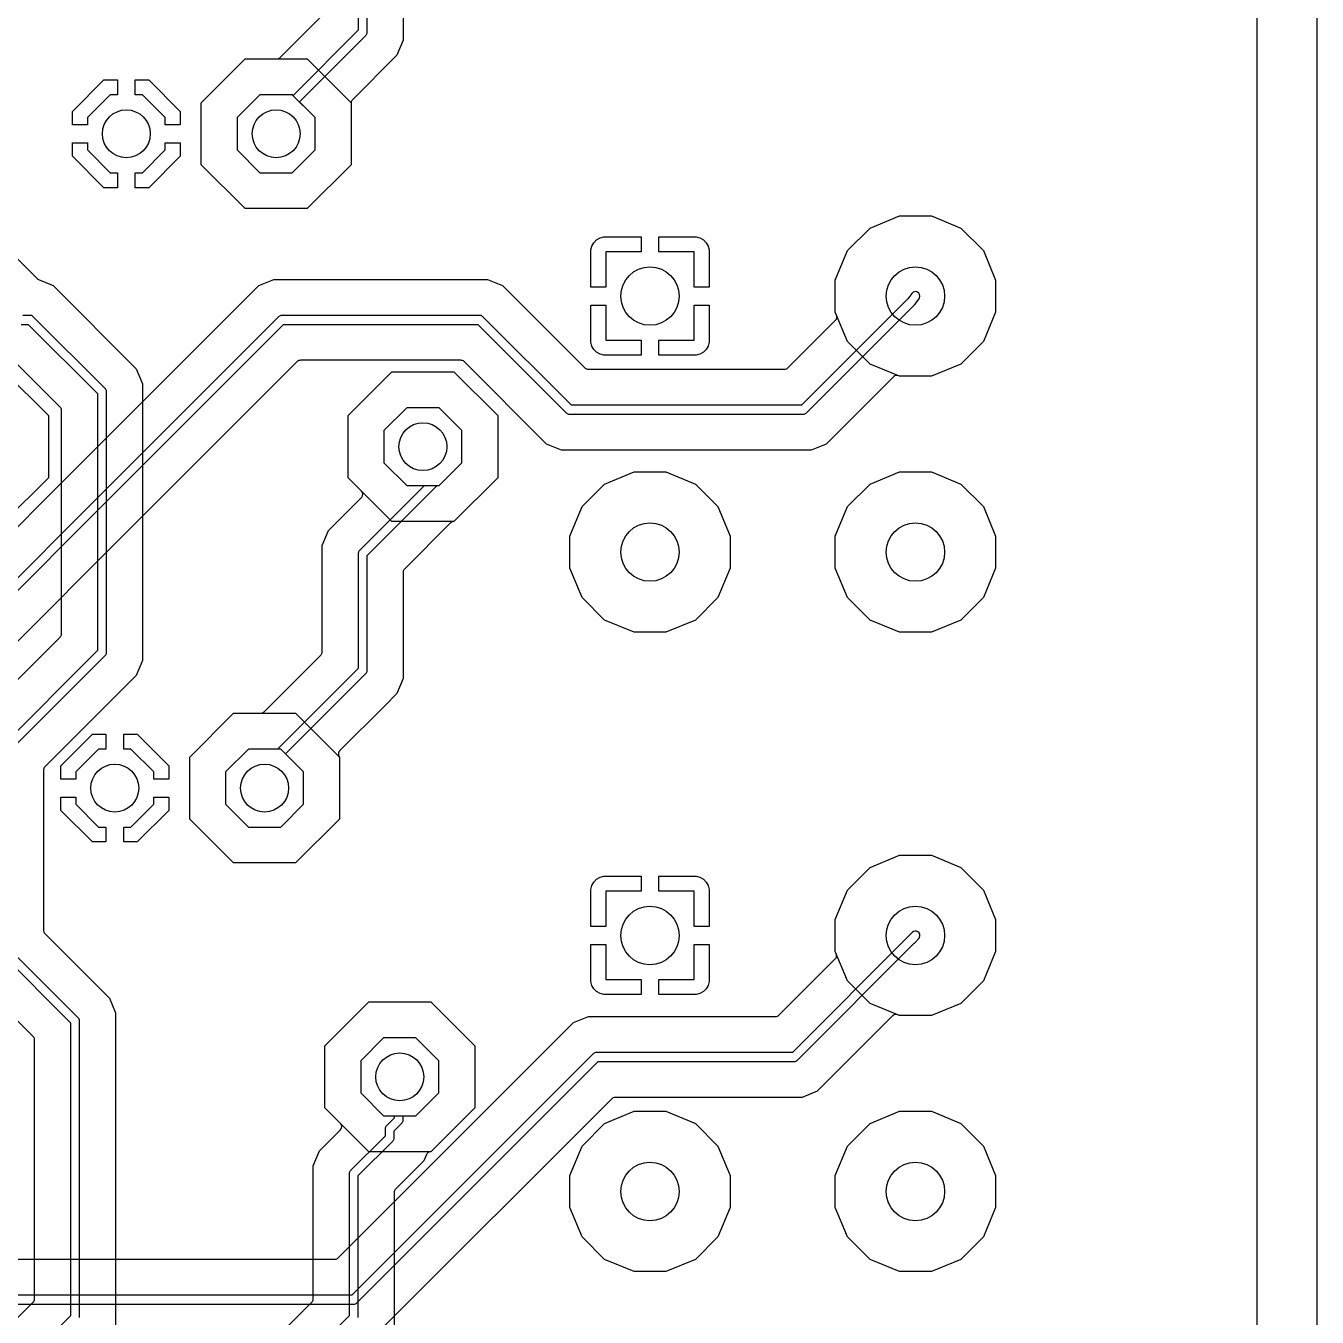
# Model space of a CAD drawing. Header units: millimetres. Extents: x 0 to 100, y 0 to 100.
# Drawn here: x 78.11 to 100, y 36.89 to 58.78 of the extents above; entities that cross this region are included whole.
import ezdxf

# ---------------------------------------------------------------- set-up
doc = ezdxf.new("R2010")
doc.units = ezdxf.units.MM

msp = doc.modelspace()

# ---------------------------------------------------------------- linework, layer by layer
at = {"layer": '16_copper'}
for points in [[(98.984, 3.908), (98.984, 62.092), (98.983, 62.101), (98.982, 62.109, 0.087654), (98.972, 62.134), (98.967, 62.139), (98.962, 62.146), (96.054, 65.054), (96.047, 65.059), (96.041, 65.064, 0.087651), (96.016, 65.074), (96.009, 65.075), (96, 65.076), (77.812, 65.076)], [(74.262, 46.581), (82.06, 54.379), (82.312, 54.483), (85.938, 54.483), (86.19, 54.379), (87.587, 52.981), (87.594, 52.976), (87.6, 52.971, 0.087651), (87.625, 52.961), (87.632, 52.96), (87.641, 52.959), (90.972, 52.959), (90.98, 52.96), (90.989, 52.961, 0.087654), (91.013, 52.971), (91.019, 52.976), (91.026, 52.981), (91.837, 53.793), (91.838, 53.794), (91.84, 53.795, 0.218356), (91.859, 53.856), (91.856, 53.866), (91.855, 53.874, 0.007894), (91.854, 53.876), (91.831, 53.93), (91.831, 54.47), (92.038, 54.97), (92.42, 55.352), (92.92, 55.559), (93.46, 55.559), (93.96, 55.352), (94.342, 54.97), (94.549, 54.47), (94.549, 53.93), (94.342, 53.43), (93.96, 53.048), (93.46, 52.841), (92.92, 52.841), (92.9, 52.849, 0.229642), (92.834, 52.846), (92.825, 52.839), (92.819, 52.835, 0.007896), (92.817, 52.833), (91.88, 51.895), (91.676, 51.692), (91.424, 51.587), (87.189, 51.587), (86.937, 51.692), (85.539, 53.089), (85.533, 53.094), (85.526, 53.1, 0.087651), (85.502, 53.11), (85.494, 53.11), (85.486, 53.111), (82.764, 53.111), (82.756, 53.11), (82.747, 53.11, 0.087654), (82.723, 53.099), (82.717, 53.094), (82.71, 53.089), (74.912, 45.291)], [(74.577, 45.819), (82.48, 53.721), (85.77, 53.721), (87.271, 52.219), (87.278, 52.214), (87.285, 52.209, 0.087651), (87.309, 52.199), (87.317, 52.198), (87.325, 52.197), (91.288, 52.197), (91.296, 52.198), (91.304, 52.199, 0.087654), (91.329, 52.209), (91.335, 52.214), (91.341, 52.219), (93.17, 54.048), (93.173, 54.052), (93.177, 54.056), (93.251, 54.154), (93.261, 54.173, 0.866055), (93.129, 54.246), (93.059, 54.152), (91.256, 52.349), (87.357, 52.349), (85.855, 53.851), (85.848, 53.856), (85.842, 53.862, 0.087651), (85.817, 53.872), (85.81, 53.872), (85.801, 53.873), (82.448, 53.873), (82.44, 53.872), (82.432, 53.872, 0.087654), (82.407, 53.861), (82.401, 53.856), (82.395, 53.851), (74.492, 45.949)], [(75.759, 37.871), (83.352, 37.871), (83.36, 37.873), (83.369, 37.873, 0.087654), (83.393, 37.884), (83.399, 37.888), (83.406, 37.894), (87.394, 41.882), (87.646, 41.986), (90.82, 41.986), (90.828, 41.987), (90.836, 41.988, 0.087654), (90.861, 41.998), (90.866, 42.003), (90.873, 42.009), (91.832, 42.967), (91.832, 42.968), (91.834, 42.969, 0.218356), (91.853, 43.029), (91.851, 43.04), (91.849, 43.047), (91.848, 43.048), (91.848, 43.05), (91.831, 43.09), (91.831, 43.63), (92.038, 44.13), (92.42, 44.512), (92.92, 44.719), (93.46, 44.719), (93.96, 44.512), (94.342, 44.13), (94.549, 43.63), (94.549, 43.09), (94.342, 42.59), (93.96, 42.208), (93.46, 42.001), (92.92, 42.001), (92.886, 42.015, 0.229642), (92.82, 42.011), (92.812, 42.005), (92.805, 42, 0.007896), (92.803, 41.999), (91.727, 40.923), (91.524, 40.719), (91.272, 40.615), (88.098, 40.615), (88.09, 40.613), (88.081, 40.613, 0.087654), (88.057, 40.602), (88.051, 40.598), (88.044, 40.592), (84.056, 36.604)], [(75.927, 37.109), (83.668, 37.109), (83.676, 37.111), (83.684, 37.111, 0.087654), (83.709, 37.122), (83.715, 37.126), (83.721, 37.132), (87.814, 41.224), (91.135, 41.224), (91.144, 41.225), (91.152, 41.226, 0.087654), (91.177, 41.236), (91.182, 41.241), (91.189, 41.247), (93.17, 43.228), (93.171, 43.229), (93.172, 43.229), (93.246, 43.308), (93.258, 43.326, 0.866056), (93.134, 43.412), (93.062, 43.335), (91.104, 41.377), (87.782, 41.377), (87.774, 41.375), (87.766, 41.375, 0.087654), (87.741, 41.364), (87.735, 41.36), (87.729, 41.354), (83.636, 37.262), (75.895, 37.262)]]:
    msp.add_lwpolyline(points, format="xyb", dxfattribs=at)
for points in [[(81.827, 55.682), (81.083, 56.426), (81.083, 57.478), (81.827, 58.222), (82.879, 58.222), (83.623, 57.478), (83.623, 56.426), (82.879, 55.682)], [(78.899, 57.105), (78.899, 57.331), (79.434, 57.867), (79.661, 57.867), (79.661, 57.613), (79.539, 57.613), (79.153, 57.226), (79.153, 57.105)], [(80.473, 57.105), (80.473, 57.226), (80.086, 57.613), (79.965, 57.613), (79.965, 57.867), (80.192, 57.867), (80.727, 57.331), (80.727, 57.105)], [(83.013, 56.679), (83.013, 57.226), (82.626, 57.613), (82.079, 57.613), (81.693, 57.226), (81.693, 56.679), (82.079, 56.292), (82.626, 56.292)], [(79.434, 56.038), (78.899, 56.573), (78.899, 56.8), (79.153, 56.8), (79.153, 56.679), (79.539, 56.292), (79.661, 56.292), (79.661, 56.038)], [(79.965, 56.038), (79.965, 56.292), (80.086, 56.292), (80.473, 56.679), (80.473, 56.8), (80.727, 56.8), (80.727, 56.573), (80.192, 56.038)], [(87.687, 54.352), (87.687, 54.982), (87.704, 55.047), (87.738, 55.105), (87.785, 55.152), (87.843, 55.186), (87.908, 55.203), (88.538, 55.203), (88.538, 54.949), (87.941, 54.949), (87.941, 54.352)], [(89.439, 54.352), (89.439, 54.949), (88.842, 54.949), (88.842, 55.203), (89.472, 55.203), (89.537, 55.186), (89.595, 55.152), (89.642, 55.105), (89.676, 55.047), (89.693, 54.982), (89.693, 54.352)], [(87.908, 53.197), (87.843, 53.214), (87.785, 53.248), (87.738, 53.295), (87.704, 53.353), (87.687, 53.418), (87.687, 54.048), (87.941, 54.048), (87.941, 53.451), (88.538, 53.451), (88.538, 53.197)], [(88.842, 53.197), (88.842, 53.451), (89.439, 53.451), (89.439, 54.048), (89.693, 54.048), (89.693, 53.418), (89.676, 53.353), (89.642, 53.295), (89.595, 53.248), (89.537, 53.214), (89.472, 53.197)], [(76.695, 50.377), (75.951, 51.121), (75.951, 52.174), (76.695, 52.917), (77.747, 52.917), (78.491, 52.174), (78.491, 51.121), (77.747, 50.377)], [(84.315, 50.377), (83.571, 51.121), (83.571, 52.174), (84.315, 52.917), (85.367, 52.917), (86.111, 52.174), (86.111, 51.121), (85.367, 50.377)], [(85.502, 51.374), (85.502, 51.921), (85.115, 52.308), (84.568, 52.308), (84.181, 51.921), (84.181, 51.374), (84.568, 50.987), (85.115, 50.987)], [(88.42, 48.501), (87.92, 48.708), (87.538, 49.09), (87.331, 49.59), (87.331, 50.13), (87.538, 50.63), (87.92, 51.012), (88.42, 51.219), (88.96, 51.219), (89.46, 51.012), (89.842, 50.63), (90.049, 50.13), (90.049, 49.59), (89.842, 49.09), (89.46, 48.708), (88.96, 48.501)], [(92.92, 48.501), (92.42, 48.708), (92.038, 49.09), (91.831, 49.59), (91.831, 50.13), (92.038, 50.63), (92.42, 51.012), (92.92, 51.219), (93.46, 51.219), (93.96, 51.012), (94.342, 50.63), (94.549, 50.13), (94.549, 49.59), (94.342, 49.09), (93.96, 48.708), (93.46, 48.501)], [(81.631, 44.589), (80.887, 45.333), (80.887, 46.385), (81.631, 47.129), (82.683, 47.129), (83.427, 46.385), (83.427, 45.333), (82.683, 44.589)], [(78.702, 46.012), (78.702, 46.238), (79.238, 46.774), (79.464, 46.774), (79.464, 46.52), (79.343, 46.52), (78.956, 46.133), (78.956, 46.012)], [(80.277, 46.012), (80.277, 46.133), (79.89, 46.52), (79.769, 46.52), (79.769, 46.774), (79.995, 46.774), (80.531, 46.238), (80.531, 46.012)], [(82.817, 45.586), (82.817, 46.133), (82.43, 46.52), (81.883, 46.52), (81.496, 46.133), (81.496, 45.586), (81.883, 45.199), (82.43, 45.199)], [(79.238, 44.945), (78.702, 45.48), (78.702, 45.707), (78.956, 45.707), (78.956, 45.586), (79.343, 45.199), (79.464, 45.199), (79.464, 44.945)], [(79.769, 44.945), (79.769, 45.199), (79.89, 45.199), (80.277, 45.586), (80.277, 45.707), (80.531, 45.707), (80.531, 45.48), (79.995, 44.945)], [(87.687, 43.512), (87.687, 44.142), (87.704, 44.207), (87.738, 44.265), (87.785, 44.312), (87.843, 44.346), (87.908, 44.363), (88.538, 44.363), (88.538, 44.109), (87.941, 44.109), (87.941, 43.512)], [(89.439, 43.512), (89.439, 44.109), (88.842, 44.109), (88.842, 44.363), (89.472, 44.363), (89.537, 44.346), (89.595, 44.312), (89.642, 44.265), (89.676, 44.207), (89.693, 44.142), (89.693, 43.512)], [(87.908, 42.357), (87.843, 42.374), (87.785, 42.408), (87.738, 42.455), (87.704, 42.513), (87.687, 42.578), (87.687, 43.208), (87.941, 43.208), (87.941, 42.611), (88.538, 42.611), (88.538, 42.357)], [(88.842, 42.357), (88.842, 42.611), (89.439, 42.611), (89.439, 43.208), (89.693, 43.208), (89.693, 42.578), (89.676, 42.513), (89.642, 42.455), (89.595, 42.408), (89.537, 42.374), (89.472, 42.357)], [(83.922, 39.693), (83.178, 40.437), (83.178, 41.489), (83.922, 42.233), (84.974, 42.233), (85.718, 41.489), (85.718, 40.437), (84.974, 39.693)], [(85.109, 40.69), (85.109, 41.237), (84.722, 41.624), (84.175, 41.624), (83.788, 41.237), (83.788, 40.69), (84.175, 40.303), (84.722, 40.303)], [(88.42, 37.661), (87.92, 37.868), (87.538, 38.25), (87.331, 38.75), (87.331, 39.29), (87.538, 39.79), (87.92, 40.172), (88.42, 40.379), (88.96, 40.379), (89.46, 40.172), (89.842, 39.79), (90.049, 39.29), (90.049, 38.75), (89.842, 38.25), (89.46, 37.868), (88.96, 37.661)], [(92.92, 37.661), (92.42, 37.868), (92.038, 38.25), (91.831, 38.75), (91.831, 39.29), (92.038, 39.79), (92.42, 40.172), (92.92, 40.379), (93.46, 40.379), (93.96, 40.172), (94.342, 39.79), (94.549, 39.29), (94.549, 38.75), (94.342, 38.25), (93.96, 37.868), (93.46, 37.661)]]:
    msp.add_lwpolyline(points, close=True, dxfattribs=at)
at = {"layer": '1_copper'}
for points in [[(98.984, 3.908), (98.984, 62.092)], [(78.029, 53.721), (78.15, 53.721), (79.324, 52.546), (79.324, 48.19), (77.67, 46.536)], [(77.747, 52.917), (78.491, 52.174), (78.491, 51.121), (77.747, 50.377)], [(77.67, 43.075), (78.867, 41.878), (78.867, 36.912), (77.518, 35.563)]]:
    msp.add_lwpolyline(points, dxfattribs=at)
for points in [[(83.744, 60.96), (83.744, 58.706), (82.639, 57.6), (82.626, 57.613), (82.079, 57.613), (81.693, 57.226), (81.693, 56.679), (82.079, 56.292), (82.626, 56.292), (83.013, 56.679), (83.013, 57.226), (82.746, 57.493), (83.874, 58.62), (83.879, 58.627), (83.884, 58.633, 0.087651), (83.894, 58.658), (83.895, 58.665), (83.896, 58.674), (83.896, 60.928)], [(84.506, 60.644), (84.506, 58.538), (84.401, 58.286), (83.645, 57.529), (83.64, 57.523), (83.635, 57.516, 0.087651), (83.625, 57.492), (83.624, 57.484), (83.623, 57.475), (83.623, 56.426), (82.879, 55.682), (81.827, 55.682), (81.083, 56.426), (81.083, 57.478), (81.827, 58.222), (82.367, 58.222), (82.375, 58.223), (82.384, 58.224, 0.087654), (82.408, 58.234), (82.414, 58.239), (82.421, 58.244), (83.112, 58.936)], [(74.927, 57.869), (78.299, 54.497), (78.302, 54.494), (78.305, 54.491, 0.068916), (78.324, 54.481), (78.57, 54.379), (79.982, 52.966), (80.086, 52.714), (80.086, 48.022), (79.982, 47.77), (78.432, 46.22), (78.427, 46.213), (78.422, 46.207, 0.087651), (78.412, 46.182), (78.411, 46.175), (78.41, 46.166), (78.41, 43.445), (78.411, 43.436), (78.412, 43.428, 0.087654), (78.422, 43.404), (78.427, 43.398), (78.432, 43.391), (79.525, 42.298), (79.629, 42.046), (79.629, 36.744)], [(77.8, 46.45), (79.454, 48.105), (79.459, 48.111), (79.465, 48.118, 0.087651), (79.475, 48.142), (79.475, 48.15), (79.477, 48.158), (79.477, 52.578), (79.475, 52.586), (79.475, 52.595, 0.087654), (79.464, 52.619), (79.46, 52.625), (79.454, 52.632), (78.235, 53.851), (78.228, 53.856), (78.222, 53.862, 0.087651), (78.197, 53.872), (78.19, 53.872), (78.181, 53.873), (78.06, 53.873)], [(77.143, 46.87), (78.692, 48.42), (78.697, 48.427), (78.703, 48.433, 0.087651), (78.713, 48.458), (78.713, 48.465), (78.715, 48.474), (78.715, 52.262), (78.713, 52.271), (78.713, 52.279, 0.087654), (78.702, 52.304), (78.698, 52.309), (78.692, 52.316), (77.911, 53.097)], [(79.019, 36.881), (79.019, 41.91), (79.018, 41.918), (79.018, 41.927, 0.087654), (79.007, 41.951), (79.002, 41.957), (78.997, 41.964), (77.8, 43.161)], [(76.99, 35.898), (78.235, 37.143), (78.24, 37.149), (78.246, 37.156, 0.087651), (78.256, 37.18), (78.256, 37.188), (78.257, 37.196), (78.257, 41.594), (78.256, 41.603), (78.256, 41.611, 0.087654), (78.245, 41.636), (78.24, 41.641), (78.235, 41.648), (77.143, 42.741)], [(82.148, 36.331), (82.959, 37.143), (82.965, 37.149), (82.97, 37.156, 0.087651), (82.98, 37.18), (82.981, 37.188), (82.982, 37.196), (82.982, 39.456), (83.086, 39.708), (83.443, 40.065), (83.446, 40.069, 0.39257), (83.443, 40.172), (83.178, 40.437), (83.178, 41.489), (83.922, 42.233), (84.974, 42.233), (85.718, 41.489), (85.718, 40.437), (84.974, 39.693), (84.973, 39.693, 0.229641), (84.913, 39.664), (84.908, 39.655), (84.903, 39.648, 0.00789), (84.902, 39.646), (84.859, 39.54), (84.376, 39.057), (84.371, 39.051), (84.365, 39.044, 0.087651), (84.355, 39.02), (84.355, 39.012), (84.353, 39.004), (84.353, 36.744)], [(83.744, 36.881), (83.744, 39.288), (84.331, 39.875), (84.336, 39.882), (84.342, 39.888, 0.087651), (84.352, 39.913), (84.352, 39.92), (84.353, 39.929), (84.353, 40.05), (84.483, 40.18), (84.489, 40.187), (84.494, 40.193, 0.087651), (84.504, 40.218), (84.505, 40.225), (84.506, 40.234), (84.506, 40.303), (84.722, 40.303), (85.109, 40.69), (85.109, 41.237), (84.722, 41.624), (84.175, 41.624), (83.788, 41.237), (83.788, 40.69), (84.175, 40.303), (84.353, 40.303), (84.353, 40.265), (84.223, 40.135), (84.218, 40.128), (84.213, 40.122, 0.087651), (84.203, 40.097), (84.202, 40.09), (84.201, 40.081), (84.201, 39.96), (83.614, 39.373), (83.609, 39.366), (83.603, 39.36, 0.087651), (83.593, 39.335), (83.593, 39.328), (83.591, 39.319), (83.591, 36.912), (82.378, 35.699)]]:
    msp.add_lwpolyline(points, format="xyb", dxfattribs=at)
for points in [[(78.899, 57.105), (78.899, 57.331), (79.434, 57.867), (79.661, 57.867), (79.661, 57.613), (79.539, 57.613), (79.153, 57.226), (79.153, 57.105)], [(80.473, 57.105), (80.473, 57.226), (80.086, 57.613), (79.965, 57.613), (79.965, 57.867), (80.192, 57.867), (80.727, 57.331), (80.727, 57.105)], [(79.434, 56.038), (78.899, 56.573), (78.899, 56.8), (79.153, 56.8), (79.153, 56.679), (79.539, 56.292), (79.661, 56.292), (79.661, 56.038)], [(79.965, 56.038), (79.965, 56.292), (80.086, 56.292), (80.473, 56.679), (80.473, 56.8), (80.727, 56.8), (80.727, 56.573), (80.192, 56.038)], [(92.92, 52.841), (92.42, 53.048), (92.038, 53.43), (91.831, 53.93), (91.831, 54.47), (92.038, 54.97), (92.42, 55.352), (92.92, 55.559), (93.46, 55.559), (93.96, 55.352), (94.342, 54.97), (94.549, 54.47), (94.549, 53.93), (94.342, 53.43), (93.96, 53.048), (93.46, 52.841)], [(87.687, 54.352), (87.687, 54.982), (87.704, 55.047), (87.738, 55.105), (87.785, 55.152), (87.843, 55.186), (87.908, 55.203), (88.538, 55.203), (88.538, 54.949), (87.941, 54.949), (87.941, 54.352)], [(89.439, 54.352), (89.439, 54.949), (88.842, 54.949), (88.842, 55.203), (89.472, 55.203), (89.537, 55.186), (89.595, 55.152), (89.642, 55.105), (89.676, 55.047), (89.693, 54.982), (89.693, 54.352)], [(87.908, 53.197), (87.843, 53.214), (87.785, 53.248), (87.738, 53.295), (87.704, 53.353), (87.687, 53.418), (87.687, 54.048), (87.941, 54.048), (87.941, 53.451), (88.538, 53.451), (88.538, 53.197)], [(88.842, 53.197), (88.842, 53.451), (89.439, 53.451), (89.439, 54.048), (89.693, 54.048), (89.693, 53.418), (89.676, 53.353), (89.642, 53.295), (89.595, 53.248), (89.537, 53.214), (89.472, 53.197)], [(88.42, 48.501), (87.92, 48.708), (87.538, 49.09), (87.331, 49.59), (87.331, 50.13), (87.538, 50.63), (87.92, 51.012), (88.42, 51.219), (88.96, 51.219), (89.46, 51.012), (89.842, 50.63), (90.049, 50.13), (90.049, 49.59), (89.842, 49.09), (89.46, 48.708), (88.96, 48.501)], [(92.92, 48.501), (92.42, 48.708), (92.038, 49.09), (91.831, 49.59), (91.831, 50.13), (92.038, 50.63), (92.42, 51.012), (92.92, 51.219), (93.46, 51.219), (93.96, 51.012), (94.342, 50.63), (94.549, 50.13), (94.549, 49.59), (94.342, 49.09), (93.96, 48.708), (93.46, 48.501)], [(78.702, 46.012), (78.702, 46.238), (79.238, 46.774), (79.464, 46.774), (79.464, 46.52), (79.343, 46.52), (78.956, 46.133), (78.956, 46.012)], [(80.277, 46.012), (80.277, 46.133), (79.89, 46.52), (79.769, 46.52), (79.769, 46.774), (79.995, 46.774), (80.531, 46.238), (80.531, 46.012)], [(79.238, 44.945), (78.702, 45.48), (78.702, 45.707), (78.956, 45.707), (78.956, 45.586), (79.343, 45.199), (79.464, 45.199), (79.464, 44.945)], [(79.769, 44.945), (79.769, 45.199), (79.89, 45.199), (80.277, 45.586), (80.277, 45.707), (80.531, 45.707), (80.531, 45.48), (79.995, 44.945)], [(92.92, 42.001), (92.42, 42.208), (92.038, 42.59), (91.831, 43.09), (91.831, 43.63), (92.038, 44.13), (92.42, 44.512), (92.92, 44.719), (93.46, 44.719), (93.96, 44.512), (94.342, 44.13), (94.549, 43.63), (94.549, 43.09), (94.342, 42.59), (93.96, 42.208), (93.46, 42.001)], [(87.687, 43.512), (87.687, 44.142), (87.704, 44.207), (87.738, 44.265), (87.785, 44.312), (87.843, 44.346), (87.908, 44.363), (88.538, 44.363), (88.538, 44.109), (87.941, 44.109), (87.941, 43.512)], [(89.439, 43.512), (89.439, 44.109), (88.842, 44.109), (88.842, 44.363), (89.472, 44.363), (89.537, 44.346), (89.595, 44.312), (89.642, 44.265), (89.676, 44.207), (89.693, 44.142), (89.693, 43.512)], [(87.908, 42.357), (87.843, 42.374), (87.785, 42.408), (87.738, 42.455), (87.704, 42.513), (87.687, 42.578), (87.687, 43.208), (87.941, 43.208), (87.941, 42.611), (88.538, 42.611), (88.538, 42.357)], [(88.842, 42.357), (88.842, 42.611), (89.439, 42.611), (89.439, 43.208), (89.693, 43.208), (89.693, 42.578), (89.676, 42.513), (89.642, 42.455), (89.595, 42.408), (89.537, 42.374), (89.472, 42.357)], [(88.42, 37.661), (87.92, 37.868), (87.538, 38.25), (87.331, 38.75), (87.331, 39.29), (87.538, 39.79), (87.92, 40.172), (88.42, 40.379), (88.96, 40.379), (89.46, 40.172), (89.842, 39.79), (90.049, 39.29), (90.049, 38.75), (89.842, 38.25), (89.46, 37.868), (88.96, 37.661)], [(92.92, 37.661), (92.42, 37.868), (92.038, 38.25), (91.831, 38.75), (91.831, 39.29), (92.038, 39.79), (92.42, 40.172), (92.92, 40.379), (93.46, 40.379), (93.96, 40.172), (94.342, 39.79), (94.549, 39.29), (94.549, 38.75), (94.342, 38.25), (93.96, 37.868), (93.46, 37.661)]]:
    msp.add_lwpolyline(points, close=True, dxfattribs=at)
for points in [[(81.631, 44.589), (80.887, 45.333), (80.887, 46.385), (81.631, 47.129), (82.094, 47.129), (82.103, 47.13), (82.111, 47.131, 0.087654), (82.135, 47.141), (82.141, 47.146), (82.148, 47.152), (83.112, 48.115), (83.117, 48.122), (83.122, 48.129, 0.087651), (83.132, 48.153), (83.133, 48.161), (83.134, 48.169), (83.134, 49.971), (83.239, 50.223), (83.8, 50.785), (83.803, 50.789, 0.39257), (83.8, 50.893), (83.571, 51.121), (83.571, 52.174), (84.315, 52.917), (85.367, 52.917), (86.111, 52.174), (86.111, 51.121), (85.367, 50.377), (85.364, 50.377, 0.14431), (85.323, 50.365), (85.317, 50.36), (85.31, 50.355), (84.528, 49.573), (84.523, 49.566), (84.518, 49.56, 0.087651), (84.508, 49.535), (84.507, 49.528), (84.506, 49.519), (84.506, 47.717), (84.401, 47.465), (84.198, 47.261), (83.428, 46.492), (83.425, 46.487, 0.125313), (83.407, 46.454), (83.407, 46.448, 0.168047), (83.425, 46.388), (83.427, 46.386), (83.427, 45.333), (82.683, 44.589)], [(82.817, 45.586), (82.817, 46.133), (82.512, 46.438), (83.874, 47.8), (83.879, 47.807), (83.884, 47.813, 0.087651), (83.894, 47.838), (83.895, 47.845), (83.896, 47.854), (83.896, 49.803), (85.08, 50.987), (85.115, 50.987), (85.502, 51.374), (85.502, 51.921), (85.115, 52.308), (84.568, 52.308), (84.181, 51.921), (84.181, 51.374), (84.568, 50.987), (84.865, 50.987), (83.766, 49.889), (83.761, 49.882), (83.756, 49.875, 0.087651), (83.746, 49.851), (83.745, 49.843), (83.744, 49.835), (83.744, 47.885), (82.378, 46.52), (81.883, 46.52), (81.496, 46.133), (81.496, 45.586), (81.883, 45.199), (82.43, 45.199)]]:
    msp.add_lwpolyline(points, format="xyb", close=True, dxfattribs=at)
at = {"layer": 'drills_PTH'}
for centre, radius in [((79.813, 56.952), 0.406), ((82.353, 56.952), 0.406), ((88.69, 54.2), 0.495), ((93.19, 54.2), 0.495), ((84.841, 51.647), 0.406), ((88.69, 49.86), 0.495), ((93.19, 49.86), 0.495), ((79.617, 45.859), 0.406), ((82.157, 45.859), 0.406), ((88.69, 43.36), 0.495), ((93.19, 43.36), 0.495), ((84.448, 40.963), 0.406), ((88.69, 39.02), 0.495), ((93.19, 39.02), 0.495)]:
    msp.add_circle(centre, radius, dxfattribs=at)
at = {"layer": 'outline'}
msp.add_lwpolyline([(0, 0), (100, 0), (100, 100), (0, 100), (0, 0)], close=True, dxfattribs=at)

doc.saveas('drawing.dxf')
